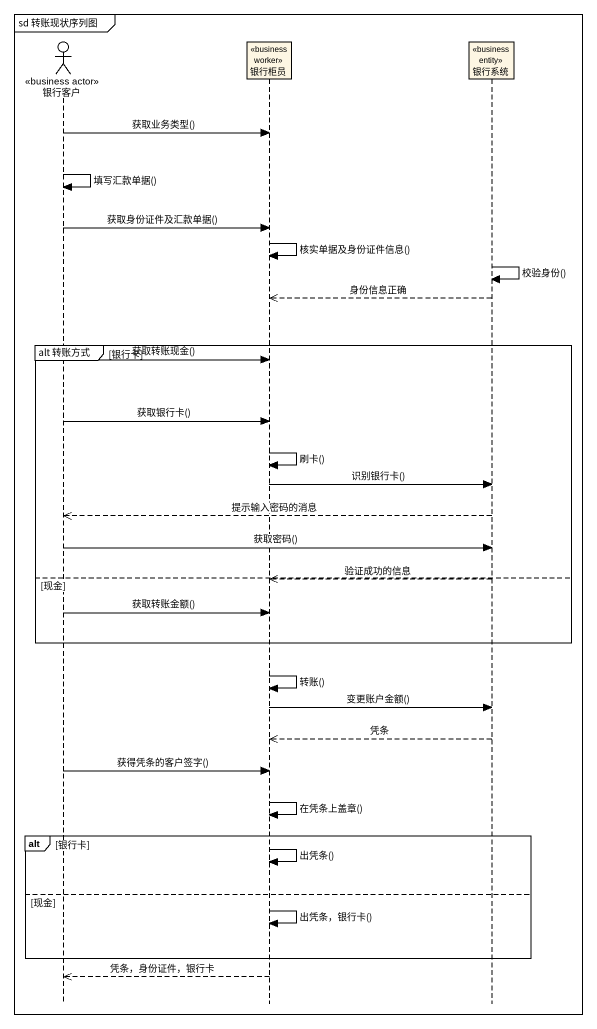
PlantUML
@startuml
mainframe sd 转账现状序列图
hide footbox
actor 银行客户 <<business actor>>
participant 银行柜员 <<business worker>>
participant 银行系统 <<business entity>>

银行客户 -> 银行柜员 : 获取业务类型()
银行客户 -> 银行客户 : 填写汇款单据()
银行客户 -> 银行柜员 : 获取身份证件及汇款单据()
银行柜员 -> 银行柜员 : 核实单据及身份证件信息()
银行系统 -> 银行系统 : 校验身份()
银行系统 -->> 银行柜员 : 身份信息正确
group alt 转账方式 [银行卡]
  银行客户 -> 银行柜员 : 获取转账现金()
  银行客户 -> 银行柜员 : 获取银行卡()
  银行柜员 -> 银行柜员 : 刷卡()
  银行柜员 -> 银行系统 : 识别银行卡()
  银行系统 -->> 银行客户 : 提示输入密码的消息
  银行客户 -> 银行系统 : 获取密码()
else 现金
  银行系统 -->> 银行柜员 : 验证成功的信息
  银行客户 -> 银行柜员 : 获取转账金额()
end
银行柜员 -> 银行柜员 : 转账()
银行柜员 -> 银行系统 : 变更账户金额()
银行系统 -->> 银行柜员 : 凭条
银行客户 -> 银行柜员 : 获得凭条的客户签字()
银行柜员 -> 银行柜员 : 在凭条上盖章()
alt 银行卡
  银行柜员 -> 银行柜员 : 出凭条()
else 现金
  银行柜员 -> 银行柜员 : 出凭条，银行卡()
end
银行柜员 -->> 银行客户 : 凭条，身份证件，银行卡
@enduml
